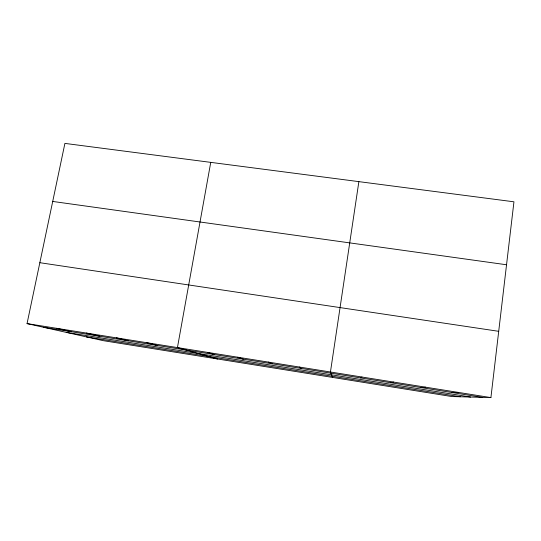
<?xml version="1.0" encoding="UTF-8"?>
<svg xmlns="http://www.w3.org/2000/svg" width="541" height="541" viewBox="0 0 541 541"><rect width="100%" height="100%" fill="white"/><g stroke="black" fill="none" stroke-linecap="round" stroke-linejoin="round"><path stroke-width="0.81" d="M490.91 397.601L513.95 201.807L64.906 143.399L27.05 323.599L103.203 340.654L451.809 396.539L490.91 397.601L27.05 323.599M358.872 181.634L330.443 371.998L332.62 377.435M210.747 162.368L177.434 347.586L217.59 358.994M360.658 377.929L361.922 377.023M390.67 382.724L393.706 382.095M420.952 387.559L425.794 387.214M451.519 392.441L458.193 392.381M52.714 201.441L506.538 264.765M39.845 262.696L498.707 331.315M43.469 327.271L482.356 397.371M66.266 332.384L470.596 397.047M86.35 336.881L460.344 396.769M56.562 328.306L71.493 331.748M86.35 333.06L99.767 336.265M116.423 337.855L128.298 340.823M146.787 342.696L157.086 345.422M207.467 352.38L214.574 354.598M237.776 357.216L243.274 359.183M268.377 362.098L272.231 363.809M299.261 367.028L301.438 368.475"/></g></svg>
